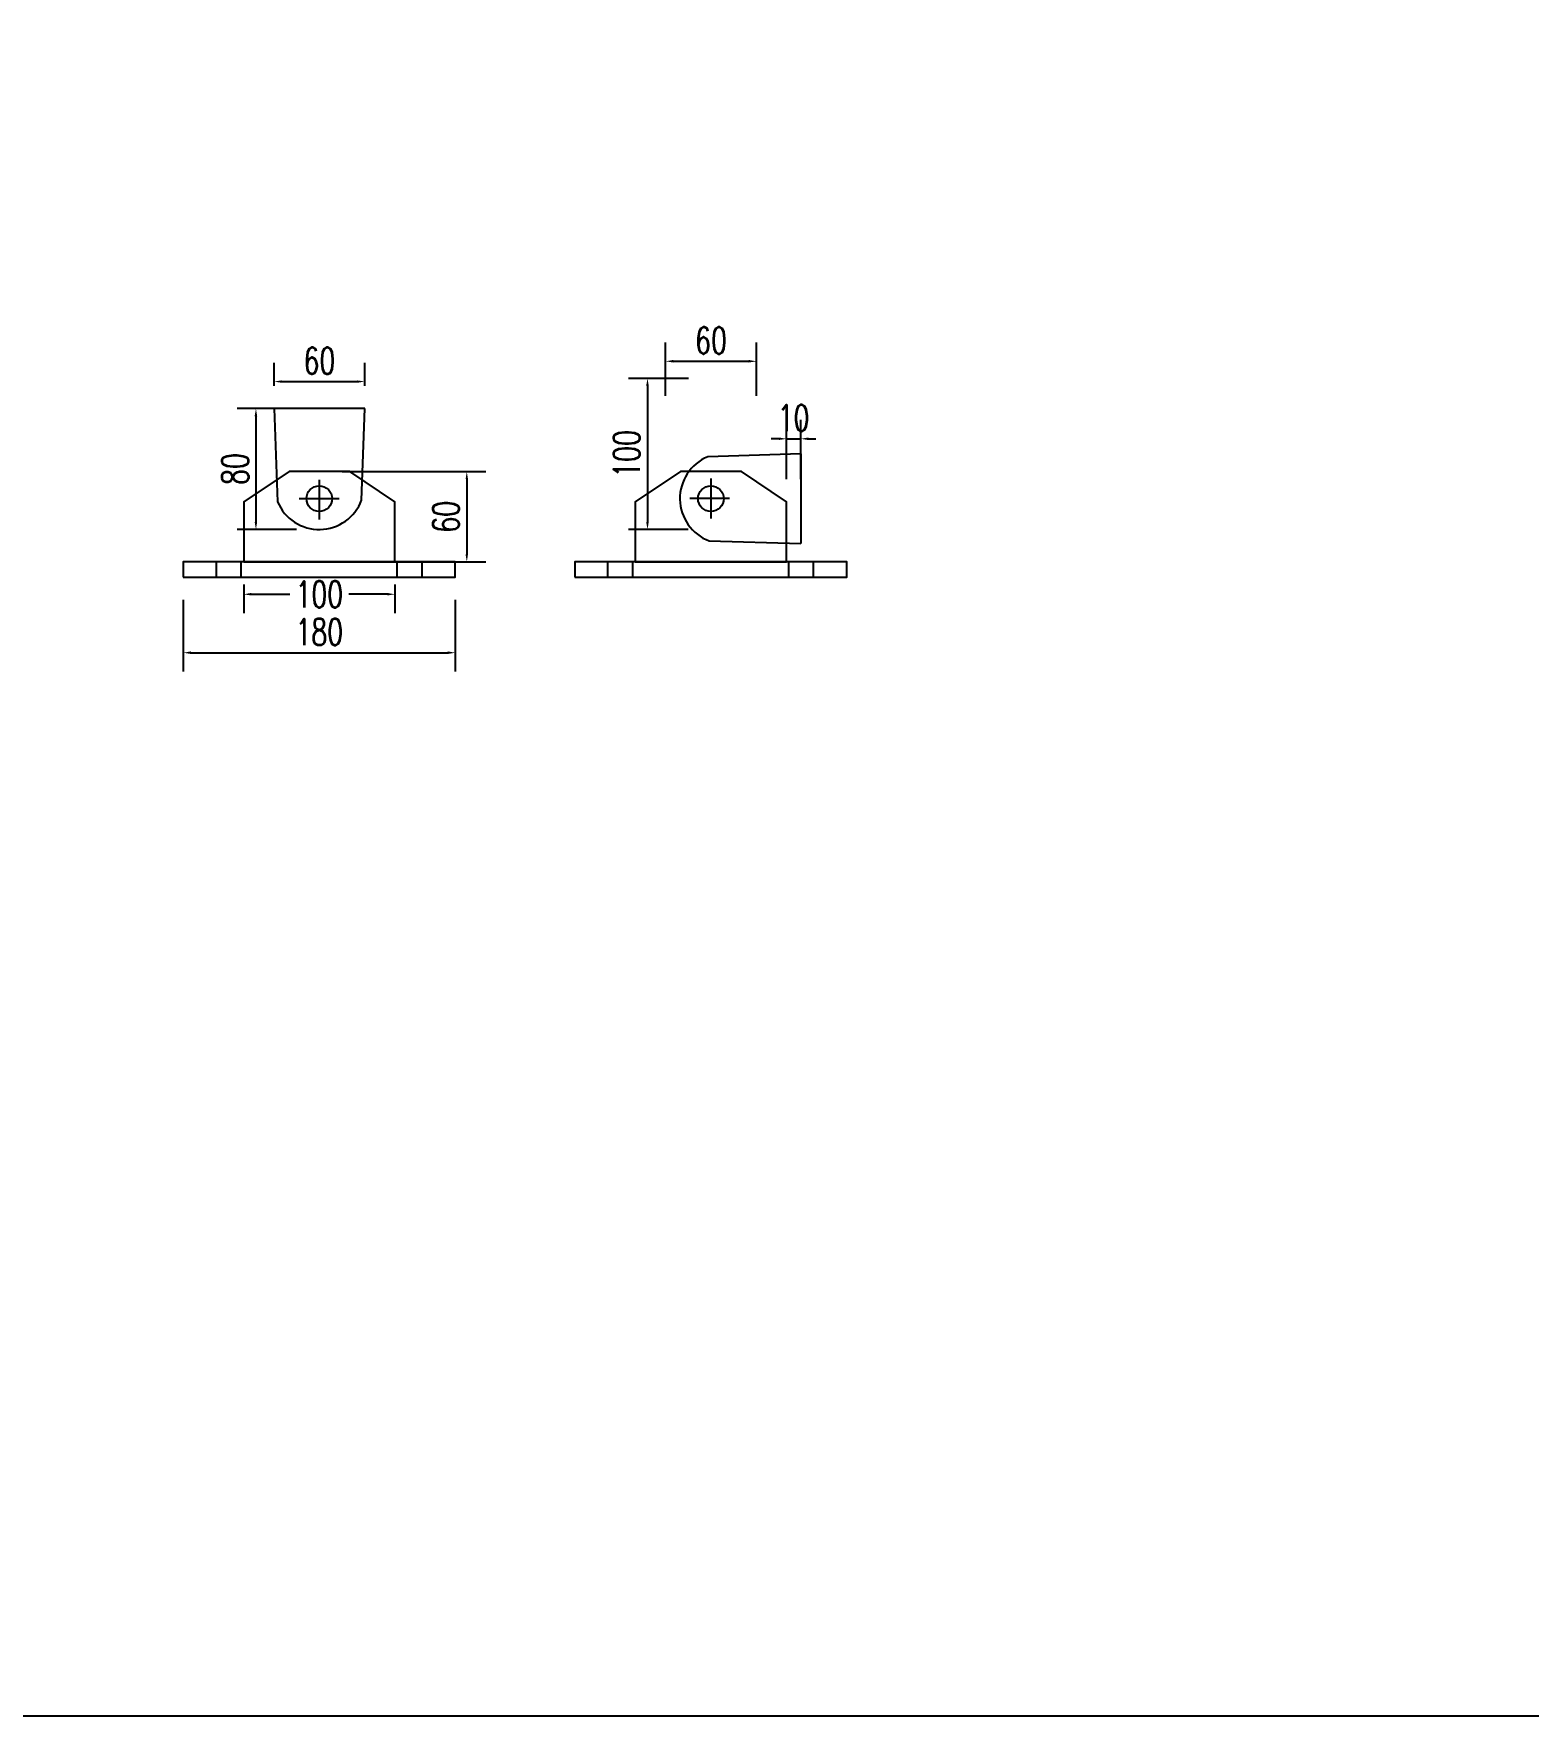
# Model space of a CAD drawing. Header units: millimetres. Extents: x -1546798 to -962116, y 1297493 to 1531173.
# Drawn here: x -1273226 to -1272236, y 1318310 to 1319424 of the extents above; entities that cross this region are included whole.
import ezdxf

# ---------------------------------------------------------------- set-up
doc = ezdxf.new("R2010")
doc.units = ezdxf.units.MM
doc.header["$LTSCALE"] = 10
doc.layers.get('DEFPOINTS').update_dxf_attribs({"linetype": 'CONTINUOUS'})
doc.layers.add('W-STEEL_FRAME钢架', color=3, linetype='CONTINUOUS')
doc.styles.add('STANDARD_T3', font='simplex.shx', dxfattribs={"width": 0.7, "bigfont": 'gbcbig.shx'})
doc.dimstyles.new('W&&5', dxfattribs={"dimtxt": 17.5, "dimasz": 5, "dimexe": 12.5, "dimexo": 15, "dimgap": 5, "dimtad": 1, "dimdec": 0, "dimzin": 0, "dimdsep": 46, "dimtxsty": 'STANDARD_T3', "dimcen": 0.09, "dimclrd": 1, "dimclre": 1, "dimclrt": 7, "dimazin": 2, "dimtfac": 1, "dimtdec": 0, "dimtix": 1, "dimtmove": 2, "dimatfit": 3, "dimfxl": 100, "dimtolj": 1, "dimtzin": 0, "dimarcsym": 0})

# ---------------------------------------------------------------- blocks, each defined once
blk = doc.blocks.new('*D1126')
at = {"layer": 'DEFPOINTS', "color": 0, "transparency": 16777216}
for p in [(-1273126.5, 1319064.5), (-1272946.5, 1319064.5), (-1272946.5, 1319014.4)]:
    blk.add_point(p, dxfattribs=at)
at = {"layer": 'W-STEEL_FRAME钢架', "color": 1, "lineweight": -2, "transparency": 16777216}
for p, q in [((-1273126.5, 1319049.5), (-1273126.5, 1319001.9)), ((-1272946.5, 1319049.5), (-1272946.5, 1319001.9)), ((-1273121.5, 1319014.4), (-1272951.5, 1319014.4))]:
    blk.add_line(p, q, dxfattribs=at)
at = {"layer": 'W-STEEL_FRAME钢架', "color": 1, "transparency": 16777216}
for points in [[(-1273121.5, 1319015.3), (-1273121.5, 1319013.6), (-1273126.5, 1319014.4)], [(-1272951.5, 1319015.3), (-1272951.5, 1319013.6), (-1272946.5, 1319014.4)]]:
    blk.add_solid(points, dxfattribs=at)
at = {"layer": 'W-STEEL_FRAME钢架', "color": 7, "transparency": 16777216, "insert": (-1273036.5, 1319028.2), "char_height": 17.5, "attachment_point": 5, "style": 'STANDARD_T3'}
blk.add_mtext('\\A1;180', dxfattribs=at)
blk = doc.blocks.new('*D1127')
at = {"layer": 'DEFPOINTS', "color": 0, "transparency": 16777216}
for p in [(-1273006.4, 1319193.9), (-1273066.4, 1319176), (-1273006.4, 1319176)]:
    blk.add_point(p, dxfattribs=at)
at = {"layer": 'W-STEEL_FRAME钢架', "color": 1, "lineweight": -2, "transparency": 16777216}
for p, q in [((-1273066.4, 1319191), (-1273066.4, 1319206.4)), ((-1273006.4, 1319191), (-1273006.4, 1319206.4)), ((-1273061.4, 1319193.9), (-1273011.4, 1319193.9))]:
    blk.add_line(p, q, dxfattribs=at)
at = {"layer": 'W-STEEL_FRAME钢架', "color": 1, "transparency": 16777216}
for points in [[(-1273061.4, 1319194.7), (-1273061.4, 1319193.1), (-1273066.4, 1319193.9)], [(-1273011.4, 1319194.7), (-1273011.4, 1319193.1), (-1273006.4, 1319193.9)]]:
    blk.add_solid(points, dxfattribs=at)
at = {"layer": 'W-STEEL_FRAME钢架', "color": 7, "transparency": 16777216, "insert": (-1273036.4, 1319207.7), "char_height": 17.5, "attachment_point": 5, "style": 'STANDARD_T3'}
blk.add_mtext('\\A1;60', dxfattribs=at)
blk = doc.blocks.new('*D1108')
at = {"layer": 'DEFPOINTS', "color": 0, "transparency": 16777216}
for p in [(-1273036.4, 1319176), (-1273078.4, 1319096), (-1273036.6, 1319096)]:
    blk.add_point(p, dxfattribs=at)
at = {"layer": 'W-STEEL_FRAME钢架', "color": 1, "lineweight": -2, "transparency": 16777216}
for p, q in [((-1273051.4, 1319176), (-1273090.9, 1319176)), ((-1273078.4, 1319171), (-1273078.4, 1319101)), ((-1273051.6, 1319096), (-1273090.9, 1319096))]:
    blk.add_line(p, q, dxfattribs=at)
at = {"layer": 'W-STEEL_FRAME钢架', "color": 1, "transparency": 16777216}
for points in [[(-1273079.3, 1319171), (-1273077.6, 1319171), (-1273078.4, 1319176)], [(-1273079.3, 1319101), (-1273077.6, 1319101), (-1273078.4, 1319096)]]:
    blk.add_solid(points, dxfattribs=at)
at = {"layer": 'W-STEEL_FRAME钢架', "color": 7, "transparency": 16777216, "insert": (-1273092.2, 1319136), "char_height": 17.5, "attachment_point": 5, "rotation": 90, "style": 'STANDARD_T3'}
blk.add_mtext('\\A1;80', dxfattribs=at)
blk = doc.blocks.new('*D1128')
at = {"layer": 'DEFPOINTS', "color": 0, "transparency": 16777216}
for p in [(-1273036.4, 1319134.3), (-1273036.4, 1319074.5), (-1272938.9, 1319074.5)]:
    blk.add_point(p, dxfattribs=at)
at = {"layer": 'W-STEEL_FRAME钢架', "color": 1, "lineweight": -2, "transparency": 16777216}
for p, q in [((-1273021.4, 1319134.3), (-1272926.4, 1319134.3)), ((-1272938.9, 1319129.3), (-1272938.9, 1319079.5)), ((-1273021.4, 1319074.5), (-1272926.4, 1319074.5))]:
    blk.add_line(p, q, dxfattribs=at)
at = {"layer": 'W-STEEL_FRAME钢架', "color": 1, "transparency": 16777216}
for points in [[(-1272939.7, 1319129.3), (-1272938.1, 1319129.3), (-1272938.9, 1319134.3)], [(-1272939.7, 1319079.5), (-1272938.1, 1319079.5), (-1272938.9, 1319074.5)]]:
    blk.add_solid(points, dxfattribs=at)
at = {"layer": 'W-STEEL_FRAME钢架', "color": 7, "transparency": 16777216, "insert": (-1272952.7, 1319104.4), "char_height": 17.5, "attachment_point": 5, "rotation": 90, "style": 'STANDARD_T3'}
blk.add_mtext('\\A1;60', dxfattribs=at)
blk = doc.blocks.new('*D1130')
at = {"layer": 'DEFPOINTS', "color": 0, "transparency": 16777216}
for p in [(-1273086.5, 1319074.5), (-1272986.5, 1319074.5), (-1272986.5, 1319053.1)]:
    blk.add_point(p, dxfattribs=at)
at = {"layer": 'W-STEEL_FRAME钢架', "color": 1, "lineweight": -2, "transparency": 16777216}
for p, q in [((-1273086.5, 1319059.5), (-1273086.5, 1319040.6)), ((-1273081.5, 1319053.1), (-1273056.1, 1319053.1)), ((-1272991.5, 1319053.1), (-1273016.9, 1319053.1)), ((-1272986.5, 1319059.5), (-1272986.5, 1319040.6))]:
    blk.add_line(p, q, dxfattribs=at)
at = {"layer": 'W-STEEL_FRAME钢架', "color": 1, "transparency": 16777216}
for points in [[(-1273081.5, 1319054), (-1273081.5, 1319052.3), (-1273086.5, 1319053.1)], [(-1272991.5, 1319054), (-1272991.5, 1319052.3), (-1272986.5, 1319053.1)]]:
    blk.add_solid(points, dxfattribs=at)
at = {"layer": 'W-STEEL_FRAME钢架', "color": 7, "transparency": 16777216, "insert": (-1273036.5, 1319053.1), "char_height": 17.5, "attachment_point": 5, "style": 'STANDARD_T3'}
blk.add_mtext('\\A1;100', dxfattribs=at)
blk = doc.blocks.new('*D1188')
at = {"layer": 'DEFPOINTS', "color": 0, "transparency": 16777216}
for p in [(-1272747.3, 1319207.3), (-1272807.3, 1319169.4), (-1272747.3, 1319169.4)]:
    blk.add_point(p, dxfattribs=at)
at = {"layer": 'W-STEEL_FRAME钢架', "color": 1, "lineweight": -2, "transparency": 16777216}
for p, q in [((-1272807.3, 1319184.4), (-1272807.3, 1319219.8)), ((-1272747.3, 1319184.4), (-1272747.3, 1319219.8)), ((-1272802.3, 1319207.3), (-1272752.3, 1319207.3))]:
    blk.add_line(p, q, dxfattribs=at)
at = {"layer": 'W-STEEL_FRAME钢架', "color": 1, "transparency": 16777216}
for points in [[(-1272802.3, 1319208.2), (-1272802.3, 1319206.5), (-1272807.3, 1319207.3)], [(-1272752.3, 1319208.2), (-1272752.3, 1319206.5), (-1272747.3, 1319207.3)]]:
    blk.add_solid(points, dxfattribs=at)
at = {"layer": 'W-STEEL_FRAME钢架', "color": 7, "transparency": 16777216, "insert": (-1272777.3, 1319221.1), "char_height": 17.5, "attachment_point": 5, "style": 'STANDARD_T3'}
blk.add_mtext('\\A1;60', dxfattribs=at)
blk = doc.blocks.new('*D1187')
at = {"layer": 'DEFPOINTS', "color": 0, "transparency": 16777216}
for p in [(-1272777.3, 1319196), (-1272819.3, 1319096), (-1272777.5, 1319096)]:
    blk.add_point(p, dxfattribs=at)
at = {"layer": 'W-STEEL_FRAME钢架', "color": 1, "lineweight": -2, "transparency": 16777216}
for p, q in [((-1272792.3, 1319196), (-1272831.8, 1319196)), ((-1272819.3, 1319191), (-1272819.3, 1319101)), ((-1272792.5, 1319096), (-1272831.8, 1319096))]:
    blk.add_line(p, q, dxfattribs=at)
at = {"layer": 'W-STEEL_FRAME钢架', "color": 1, "transparency": 16777216}
for points in [[(-1272820.2, 1319191), (-1272818.5, 1319191), (-1272819.3, 1319196)], [(-1272820.2, 1319101), (-1272818.5, 1319101), (-1272819.3, 1319096)]]:
    blk.add_solid(points, dxfattribs=at)
at = {"layer": 'W-STEEL_FRAME钢架', "color": 7, "transparency": 16777216, "insert": (-1272833.1, 1319146), "char_height": 17.5, "attachment_point": 5, "rotation": 90, "style": 'STANDARD_T3'}
blk.add_mtext('\\A1;100', dxfattribs=at)
blk = doc.blocks.new('*D1189')
at = {"layer": 'DEFPOINTS', "color": 0, "transparency": 16777216}
for p in [(-1272717.9, 1319156), (-1272727.4, 1319114.3), (-1272717.9, 1319114.3)]:
    blk.add_point(p, dxfattribs=at)
at = {"layer": 'W-STEEL_FRAME钢架', "color": 1, "lineweight": -2, "transparency": 16777216}
for p, q in [((-1272727.4, 1319129.3), (-1272727.4, 1319168.5)), ((-1272717.9, 1319129.3), (-1272717.9, 1319168.5)), ((-1272732.4, 1319156), (-1272737.4, 1319156)), ((-1272727.4, 1319156), (-1272717.9, 1319156)), ((-1272712.9, 1319156), (-1272707.9, 1319156))]:
    blk.add_line(p, q, dxfattribs=at)
at = {"layer": 'W-STEEL_FRAME钢架', "color": 1, "transparency": 16777216}
for points in [[(-1272732.4, 1319156.9), (-1272732.4, 1319155.2), (-1272727.4, 1319156)], [(-1272712.9, 1319156.9), (-1272712.9, 1319155.2), (-1272717.9, 1319156)]]:
    blk.add_solid(points, dxfattribs=at)
at = {"layer": 'W-STEEL_FRAME钢架', "color": 7, "transparency": 16777216, "insert": (-1272722.7, 1319169.8), "char_height": 17.5, "attachment_point": 5, "style": 'STANDARD_T3'}
blk.add_mtext('\\A1;10', dxfattribs=at)

msp = doc.modelspace()

# ---------------------------------------------------------------- linework, layer by layer
at = {"layer": 'W-STEEL_FRAME钢架', "color": 0}
for p, q in [((-1272717.9, 1319146), (-1272717.9, 1319086.7)), ((-1273104.6, 1319064.5), (-1273104.6, 1319074.5)), ((-1273088.1, 1319064.5), (-1273088.1, 1319074.5)), ((-1272985, 1319064.5), (-1272985, 1319074.5)), ((-1272968.5, 1319064.5), (-1272968.5, 1319074.5)), ((-1272845.5, 1319064.5), (-1272845.5, 1319074.5)), ((-1272829, 1319064.5), (-1272829, 1319074.5)), ((-1272725.9, 1319064.5), (-1272725.9, 1319074.5)), ((-1272709.4, 1319064.5), (-1272709.4, 1319074.5))]:
    msp.add_line(p, q, dxfattribs=at)
at = {"layer": 'W-STEEL_FRAME钢架', "color": 3}
for p, q in [((-1273036.5, 1319128.8), (-1273036.5, 1319102.7)), ((-1272777.4, 1319129.8), (-1272777.4, 1319103.3)), ((-1273049.8, 1319116.4), (-1273023.4, 1319116.4)), ((-1272765, 1319116.4), (-1272791.2, 1319116.4))]:
    msp.add_line(p, q, dxfattribs=at)
at = {"layer": 'W-STEEL_FRAME钢架', "color": 0}
for points in [[(-1274214.5, 1320538), (-1269942.7, 1320538), (-1269942.7, 1318310.4), (-1274214.5, 1318310.4)], [(-1273086.5, 1319074.5), (-1272986.5, 1319074.5), (-1272986.5, 1319114.3), (-1273016.3, 1319134.3), (-1273056.5, 1319134.3), (-1273086.5, 1319114.3)], [(-1272827.4, 1319074.5), (-1272727.4, 1319074.5), (-1272727.4, 1319114.3), (-1272757.2, 1319134.3), (-1272797.4, 1319134.3), (-1272827.4, 1319114.3)], [(-1273126.5, 1319064.5), (-1272946.5, 1319064.5), (-1272946.5, 1319074.5), (-1273126.5, 1319074.5)], [(-1272867.4, 1319064.5), (-1272687.4, 1319064.5), (-1272687.4, 1319074.5), (-1272867.4, 1319074.5)]]:
    msp.add_lwpolyline(points, close=True, dxfattribs=at)
for points in [[(-1273006.4, 1319176), (-1273066.4, 1319176), (-1273064.1, 1319114.3, 0.678086), (-1273008.5, 1319115.4), (-1273006.4, 1319176)], [(-1272717.9, 1319146), (-1272779.5, 1319144.1, 0.678086), (-1272778.5, 1319088.4), (-1272717.9, 1319086.7)]]:
    msp.add_lwpolyline(points, format="xyb", dxfattribs=at)
for centre in [(-1273036.5, 1319116.4), (-1272777.4, 1319116.4)]:
    msp.add_circle(centre, 8.5, dxfattribs=at)

# ---------------------------------------------------------------- dimensions: what is measured, and where the dimension line sits
for base, p1, p2, picture, middle in [((-1272747.3, 1319207.3), (-1272807.3, 1319169.4), (-1272747.3, 1319169.4), '*D1188', (-1272777.3, 1319221.1)), ((-1273006.4, 1319193.9), (-1273066.4, 1319176), (-1273006.4, 1319176), '*D1127', (-1273036.4, 1319207.7)), ((-1272717.88, 1319156.0298), (-1272727.4442, 1319114.2999), (-1272717.88, 1319114.2999), '*D1189', (-1272722.6621, 1319169.7798)), ((-1272946.5, 1319014.4), (-1273126.5, 1319064.5), (-1272946.5, 1319064.5), '*D1126', (-1273036.5, 1319028.2))]:
    dim = msp.add_linear_dim(base=base, p1=p1, p2=p2, dimstyle='W&&5', dxfattribs=at)
    dim.commit()
    dim.dimension.update_dxf_attribs({"geometry": picture, "text_midpoint": middle})
for base, p1, p2, picture, middle in [((-1272819.3, 1319096), (-1272777.3, 1319196), (-1272777.5, 1319096), '*D1187', (-1272833.1, 1319146)), ((-1273078.4, 1319096), (-1273036.4, 1319176), (-1273036.6, 1319096), '*D1108', (-1273092.2, 1319136)), ((-1272938.9, 1319074.5), (-1273036.4, 1319134.3), (-1273036.4, 1319074.5), '*D1128', (-1272952.7, 1319104.4))]:
    dim = msp.add_linear_dim(base=base, p1=p1, p2=p2, angle=90, dimstyle='W&&5', dxfattribs=at)
    dim.commit()
    dim.dimension.update_dxf_attribs({"geometry": picture, "text_midpoint": middle})
dim = msp.add_linear_dim(base=(-1272986.5, 1319053.1), p1=(-1273086.5, 1319074.5), p2=(-1272986.5, 1319074.5), dimstyle='W&&5', dxfattribs=at)
dim.commit()
dim.dimension.update_dxf_attribs({"geometry": '*D1130', "text_midpoint": (-1273036.5, 1319053.1), "dimtype": 160})

doc.saveas('drawing.dxf')
